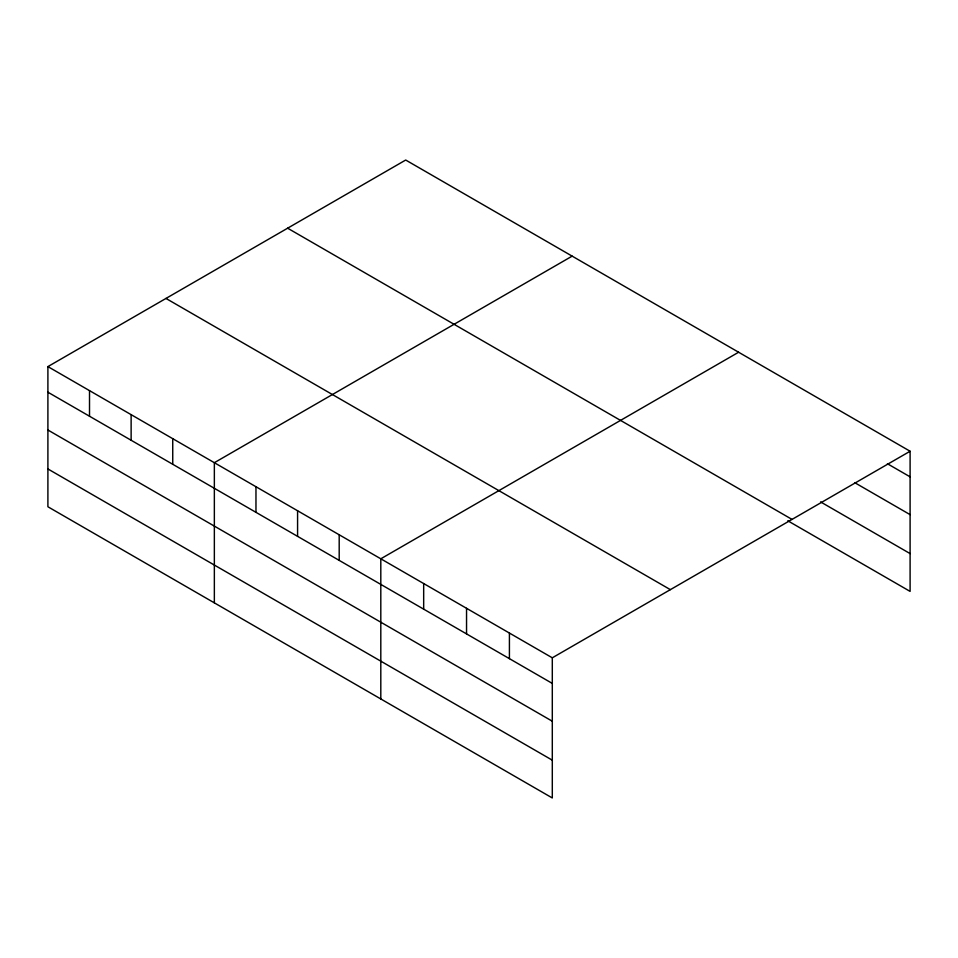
<?xml version="1.0" encoding="UTF-8"?>
<svg xmlns="http://www.w3.org/2000/svg" width="958" height="958" viewBox="0 0 958 958"><rect width="100%" height="100%" fill="white"/><g stroke="black" fill="none" stroke-linecap="round" stroke-linejoin="round"><path stroke-width="1.44" d="M47.9 366.603L552.299 657.811L552.299 797.966L47.9 506.758L47.9 366.603L405.701 160.034L910.1 451.242L910.1 591.397L787.787 520.781M572.154 256.133L214.352 462.702L214.352 602.857M738.606 352.233L380.805 558.801L380.805 698.957M552.299 657.811L910.1 451.242M887.407 463.732L910.1 476.844M854.62 482.604L910.1 514.638M820.575 501.896L910.1 553.592M287.628 228.196L792.026 519.404M165.974 298.441L670.372 589.649M47.9 392.205L552.299 683.413M47.9 430.01L552.299 721.218M47.9 468.953L552.299 760.173M509.416 633.058L509.416 658.661M466.546 608.306L466.546 633.909M423.675 583.554L423.675 609.156M339.192 534.78L339.192 560.382M297.579 510.758L297.579 536.36M255.966 486.736L255.966 512.338M172.739 438.68L172.739 464.283M131.126 414.658L131.126 440.261M89.513 390.636L89.513 416.239"/></g></svg>
